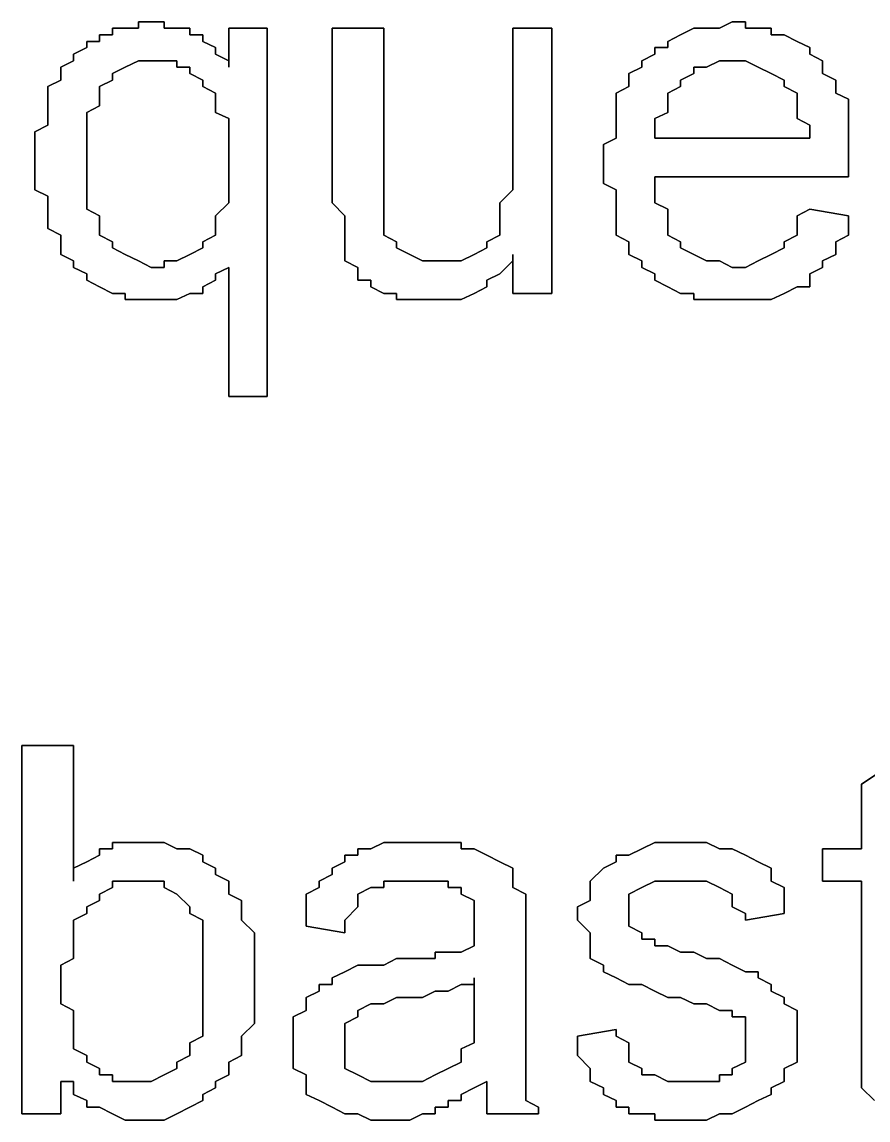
# Model space of a CAD drawing. Header units: metres. Extents: x 2.9 to 42.8, y 1.7 to 28.7.
# Drawn here: x 37.8989 to 38.13, y 18.3339 to 18.6337 of the extents above; entities that cross this region are included whole.
import ezdxf

# ---------------------------------------------------------------- set-up
doc = ezdxf.new("R2010")
doc.units = ezdxf.units.M
doc.layers.add('GRIS', color=8, linetype='Continuous')

msp = doc.modelspace()

# ---------------------------------------------------------------- linework, layer by layer
at = {"layer": 'GRIS', "lineweight": -3}
for points in [[(37.9342, 18.6337), (37.9307, 18.6337), (37.9342, 18.6337)], [(37.9307, 18.6337), (37.9307, 18.632), (37.9307, 18.6337)], [(37.9377, 18.6337), (37.9342, 18.6337), (37.9377, 18.6337)], [(37.9377, 18.632), (37.9377, 18.6337), (37.9377, 18.632)], [(38.0929, 18.6337), (38.0894, 18.632), (38.0929, 18.6337)], [(38.0965, 18.6337), (38.0929, 18.6337), (38.0965, 18.6337)], [(38.0965, 18.632), (38.0965, 18.6337), (38.0965, 18.632)], [(37.9236, 18.6302), (37.9201, 18.6302), (37.9236, 18.6302)], [(37.9201, 18.6302), (37.9201, 18.6284), (37.9201, 18.6302)], [(37.9271, 18.632), (37.9236, 18.632), (37.9271, 18.632)], [(37.9236, 18.632), (37.9236, 18.6302), (37.9236, 18.632)], [(37.9307, 18.632), (37.9271, 18.632), (37.9307, 18.632)], [(37.9412, 18.632), (37.9377, 18.632), (37.9412, 18.632)], [(37.9448, 18.632), (37.9412, 18.632), (37.9448, 18.632)], [(37.9448, 18.6302), (37.9448, 18.632), (37.9448, 18.6302)], [(37.9483, 18.6302), (37.9448, 18.6302), (37.9483, 18.6302)], [(37.9483, 18.6284), (37.9483, 18.6302), (37.9483, 18.6284)], [(37.9659, 18.632), (37.9554, 18.632), (37.9659, 18.632)], [(37.9554, 18.632), (37.9554, 18.6214), (37.9554, 18.632)], [(37.9659, 18.5314), (37.9659, 18.632), (37.9659, 18.5314)], [(37.9977, 18.632), (37.9836, 18.632), (37.9977, 18.632)], [(37.9836, 18.632), (37.9836, 18.5861), (37.9836, 18.632)], [(37.9977, 18.5914), (37.9977, 18.632), (37.9977, 18.5914)], [(38.0436, 18.632), (38.033, 18.632), (38.0436, 18.632)], [(38.033, 18.632), (38.033, 18.5932), (38.033, 18.632)], [(38.0436, 18.5596), (38.0436, 18.632), (38.0436, 18.5596)], [(38.0788, 18.6302), (38.0753, 18.6284), (38.0788, 18.6302)], [(38.0824, 18.632), (38.0788, 18.6302), (38.0824, 18.632)], [(38.0859, 18.632), (38.0824, 18.632), (38.0859, 18.632)], [(38.0894, 18.632), (38.0859, 18.632), (38.0894, 18.632)], [(38.1, 18.632), (38.0965, 18.632), (38.1, 18.632)], [(38.1035, 18.632), (38.1, 18.632), (38.1035, 18.632)], [(38.1035, 18.6302), (38.1035, 18.632), (38.1035, 18.6302)], [(38.1071, 18.6302), (38.1035, 18.6302), (38.1071, 18.6302)], [(38.1106, 18.6284), (38.1071, 18.6302), (38.1106, 18.6284)], [(37.9166, 18.6267), (37.913, 18.6249), (37.9166, 18.6267)], [(37.9201, 18.6284), (37.9166, 18.6284), (37.9201, 18.6284)], [(37.9166, 18.6284), (37.9166, 18.6267), (37.9166, 18.6284)], [(37.9518, 18.6267), (37.9483, 18.6284), (37.9518, 18.6267)], [(37.9518, 18.6249), (37.9518, 18.6267), (37.9518, 18.6249)], [(38.0753, 18.6267), (38.0718, 18.6267), (38.0753, 18.6267)], [(38.0718, 18.6267), (38.0718, 18.6249), (38.0718, 18.6267)], [(38.0753, 18.6284), (38.0753, 18.6267), (38.0753, 18.6284)], [(38.1141, 18.6267), (38.1106, 18.6284), (38.1141, 18.6267)], [(38.1141, 18.6249), (38.1141, 18.6267), (38.1141, 18.6249)], [(37.913, 18.6249), (37.913, 18.6231), (37.913, 18.6249)], [(37.9554, 18.6231), (37.9518, 18.6249), (37.9554, 18.6231)], [(38.0718, 18.6249), (38.0682, 18.6231), (38.0718, 18.6249)], [(38.1176, 18.6231), (38.1141, 18.6249), (38.1176, 18.6231)], [(37.913, 18.6231), (37.9095, 18.6214), (37.913, 18.6231)], [(37.9095, 18.6214), (37.9095, 18.6196), (37.9095, 18.6214)], [(37.9236, 18.6196), (37.9271, 18.6214), (37.9236, 18.6196)], [(37.9271, 18.6214), (37.9307, 18.6231), (37.9271, 18.6214)], [(37.9307, 18.6231), (37.9342, 18.6231), (37.9307, 18.6231)], [(37.9342, 18.6231), (37.9377, 18.6231), (37.9342, 18.6231)], [(37.9377, 18.6231), (37.9412, 18.6231), (37.9377, 18.6231)], [(37.9412, 18.6231), (37.9412, 18.6214), (37.9412, 18.6231)], [(37.9412, 18.6214), (37.9448, 18.6214), (37.9412, 18.6214)], [(37.9448, 18.6214), (37.9448, 18.6196), (37.9448, 18.6214)], [(37.9554, 18.6214), (37.9554, 18.6231), (37.9554, 18.6214)], [(38.0682, 18.6214), (38.0647, 18.6196), (38.0682, 18.6214)], [(38.0682, 18.6231), (38.0682, 18.6214), (38.0682, 18.6231)], [(38.0824, 18.6196), (38.0824, 18.6214), (38.0824, 18.6196)], [(38.0824, 18.6214), (38.0859, 18.6214), (38.0824, 18.6214)], [(38.0859, 18.6214), (38.0894, 18.6231), (38.0859, 18.6214)], [(38.0894, 18.6231), (38.0929, 18.6231), (38.0894, 18.6231)], [(38.0929, 18.6231), (38.0965, 18.6231), (38.0929, 18.6231)], [(38.0965, 18.6231), (38.1, 18.6214), (38.0965, 18.6231)], [(38.1, 18.6214), (38.1035, 18.6196), (38.1, 18.6214)], [(38.1176, 18.6214), (38.1176, 18.6231), (38.1176, 18.6214)], [(38.1176, 18.6196), (38.1176, 18.6214), (38.1176, 18.6196)], [(37.9095, 18.6178), (37.906, 18.6161), (37.9095, 18.6178)], [(37.9095, 18.6196), (37.9095, 18.6178), (37.9095, 18.6196)], [(37.9201, 18.6161), (37.9236, 18.6178), (37.9201, 18.6161)], [(37.9236, 18.6178), (37.9236, 18.6196), (37.9236, 18.6178)], [(37.9448, 18.6196), (37.9483, 18.6178), (37.9448, 18.6196)], [(37.9483, 18.6178), (37.9483, 18.6161), (37.9483, 18.6178)], [(38.0647, 18.6196), (38.0647, 18.6178), (38.0647, 18.6196)], [(38.0647, 18.6178), (38.0647, 18.6161), (38.0647, 18.6178)], [(38.0788, 18.6178), (38.0824, 18.6196), (38.0788, 18.6178)], [(38.0788, 18.6161), (38.0788, 18.6178), (38.0788, 18.6161)], [(38.1035, 18.6196), (38.1071, 18.6178), (38.1035, 18.6196)], [(38.1071, 18.6178), (38.1071, 18.6161), (38.1071, 18.6178)], [(38.1212, 18.6178), (38.1176, 18.6196), (38.1212, 18.6178)], [(38.1212, 18.6161), (38.1212, 18.6178), (38.1212, 18.6161)], [(37.906, 18.6161), (37.906, 18.6143), (37.906, 18.6161)], [(37.9201, 18.6143), (37.9201, 18.6161), (37.9201, 18.6143)], [(37.9483, 18.6161), (37.9518, 18.6143), (37.9483, 18.6161)], [(38.0647, 18.6161), (38.0612, 18.6143), (38.0647, 18.6161)], [(38.0753, 18.6143), (38.0788, 18.6161), (38.0753, 18.6143)], [(38.1071, 18.6161), (38.1106, 18.6143), (38.1071, 18.6161)], [(38.1212, 18.6143), (38.1212, 18.6161), (38.1212, 18.6143)], [(37.906, 18.6143), (37.906, 18.6126), (37.906, 18.6143)], [(37.906, 18.6126), (37.906, 18.6108), (37.906, 18.6126)], [(37.9201, 18.6126), (37.9201, 18.6143), (37.9201, 18.6126)], [(37.9201, 18.6108), (37.9201, 18.6126), (37.9201, 18.6108)], [(37.9518, 18.6143), (37.9518, 18.6126), (37.9518, 18.6143)], [(37.9518, 18.6126), (37.9518, 18.6108), (37.9518, 18.6126)], [(38.0612, 18.6143), (38.0612, 18.6126), (38.0612, 18.6143)], [(38.0612, 18.6126), (38.0612, 18.609), (38.0612, 18.6126)], [(38.0753, 18.6126), (38.0753, 18.6143), (38.0753, 18.6126)], [(38.0753, 18.609), (38.0753, 18.6126), (38.0753, 18.609)], [(38.1106, 18.6143), (38.1106, 18.6126), (38.1106, 18.6143)], [(38.1106, 18.6126), (38.1106, 18.6108), (38.1106, 18.6126)], [(38.1247, 18.6126), (38.1212, 18.6143), (38.1247, 18.6126)], [(38.1247, 18.609), (38.1247, 18.6126), (38.1247, 18.609)], [(37.906, 18.6108), (37.906, 18.6073), (37.906, 18.6108)], [(37.9166, 18.609), (37.9201, 18.6108), (37.9166, 18.609)], [(37.9166, 18.6073), (37.9166, 18.609), (37.9166, 18.6073)], [(37.9518, 18.6108), (37.9518, 18.609), (37.9518, 18.6108)], [(37.9518, 18.609), (37.9554, 18.6073), (37.9518, 18.609)], [(38.0612, 18.609), (38.0612, 18.6073), (38.0612, 18.609)], [(38.0718, 18.6073), (38.0753, 18.609), (38.0718, 18.6073)], [(38.1106, 18.6108), (38.1106, 18.6073), (38.1106, 18.6108)], [(38.1247, 18.6073), (38.1247, 18.609), (38.1247, 18.6073)], [(37.906, 18.6073), (37.906, 18.6055), (37.906, 18.6073)], [(37.9166, 18.6055), (37.9166, 18.6073), (37.9166, 18.6055)], [(37.9554, 18.6073), (37.9554, 18.6055), (37.9554, 18.6073)], [(38.0612, 18.6073), (38.0612, 18.6055), (38.0612, 18.6073)], [(38.0718, 18.6055), (38.0718, 18.6073), (38.0718, 18.6055)], [(38.1106, 18.6073), (38.1141, 18.6055), (38.1106, 18.6073)], [(38.1247, 18.6055), (38.1247, 18.6073), (38.1247, 18.6055)], [(37.906, 18.6055), (37.9024, 18.6037), (37.906, 18.6055)], [(37.9024, 18.6037), (37.9024, 18.6002), (37.9024, 18.6037)], [(37.9166, 18.602), (37.9166, 18.6055), (37.9166, 18.602)], [(37.9554, 18.6055), (37.9554, 18.602), (37.9554, 18.6055)], [(38.0612, 18.6055), (38.0612, 18.602), (38.0612, 18.6055)], [(38.0718, 18.602), (38.0718, 18.6055), (38.0718, 18.602)], [(38.1141, 18.6055), (38.1141, 18.602), (38.1141, 18.6055)], [(38.1247, 18.602), (38.1247, 18.6055), (38.1247, 18.602)], [(37.9024, 18.6002), (37.9024, 18.5984), (37.9024, 18.6002)], [(37.9166, 18.6002), (37.9166, 18.602), (37.9166, 18.6002)], [(37.9166, 18.5967), (37.9166, 18.6002), (37.9166, 18.5967)], [(37.9554, 18.602), (37.9554, 18.6002), (37.9554, 18.602)], [(37.9554, 18.6002), (37.9554, 18.5967), (37.9554, 18.6002)], [(38.0612, 18.602), (38.0577, 18.6002), (38.0612, 18.602)], [(38.0577, 18.6002), (38.0577, 18.5967), (38.0577, 18.6002)], [(38.1141, 18.602), (38.0718, 18.602), (38.1141, 18.602)], [(38.1247, 18.6002), (38.1247, 18.602), (38.1247, 18.6002)], [(38.1247, 18.5967), (38.1247, 18.6002), (38.1247, 18.5967)], [(37.9024, 18.5984), (37.9024, 18.5967), (37.9024, 18.5984)], [(37.9024, 18.5967), (37.9024, 18.5932), (37.9024, 18.5967)], [(37.9166, 18.5949), (37.9166, 18.5967), (37.9166, 18.5949)], [(37.9554, 18.5967), (37.9554, 18.5949), (37.9554, 18.5967)], [(38.0577, 18.5967), (38.0577, 18.5949), (38.0577, 18.5967)], [(38.1247, 18.5949), (38.1247, 18.5967), (38.1247, 18.5949)], [(37.9166, 18.5932), (37.9166, 18.5949), (37.9166, 18.5932)], [(37.9554, 18.5949), (37.9554, 18.5914), (37.9554, 18.5949)], [(38.0577, 18.5949), (38.0577, 18.5932), (38.0577, 18.5949)], [(38.1247, 18.5932), (38.1247, 18.5949), (38.1247, 18.5932)], [(37.9024, 18.5932), (37.9024, 18.5914), (37.9024, 18.5932)], [(37.9024, 18.5914), (37.9024, 18.5879), (37.9024, 18.5914)], [(37.9166, 18.5896), (37.9166, 18.5932), (37.9166, 18.5896)], [(37.9554, 18.5914), (37.9554, 18.5879), (37.9554, 18.5914)], [(37.9977, 18.5879), (37.9977, 18.5914), (37.9977, 18.5879)], [(38.033, 18.5932), (38.033, 18.5896), (38.033, 18.5932)], [(38.0577, 18.5932), (38.0577, 18.5896), (38.0577, 18.5932)], [(38.0718, 18.5896), (38.0718, 18.5914), (38.0718, 18.5896)], [(38.0718, 18.5914), (38.1247, 18.5914), (38.0718, 18.5914)], [(38.1247, 18.5914), (38.1247, 18.5932), (38.1247, 18.5914)], [(37.9024, 18.5879), (37.906, 18.5861), (37.9024, 18.5879)], [(37.9166, 18.5879), (37.9166, 18.5896), (37.9166, 18.5879)], [(37.9166, 18.5843), (37.9166, 18.5879), (37.9166, 18.5843)], [(37.9554, 18.5879), (37.9554, 18.5861), (37.9554, 18.5879)], [(37.9977, 18.5843), (37.9977, 18.5879), (37.9977, 18.5843)], [(38.033, 18.5879), (38.0294, 18.5843), (38.033, 18.5879)], [(38.033, 18.5896), (38.033, 18.5879), (38.033, 18.5896)], [(38.0577, 18.5896), (38.0612, 18.5879), (38.0577, 18.5896)], [(38.0612, 18.5879), (38.0612, 18.5861), (38.0612, 18.5879)], [(38.0718, 18.5861), (38.0718, 18.5896), (38.0718, 18.5861)], [(37.906, 18.5861), (37.906, 18.5826), (37.906, 18.5861)], [(37.9554, 18.5861), (37.9554, 18.5843), (37.9554, 18.5861)], [(37.9836, 18.5861), (37.9836, 18.5843), (37.9836, 18.5861)], [(38.0612, 18.5861), (38.0612, 18.5826), (38.0612, 18.5861)], [(38.0718, 18.5843), (38.0718, 18.5861), (38.0718, 18.5843)], [(37.906, 18.5826), (37.906, 18.5808), (37.906, 18.5826)], [(37.9166, 18.5826), (37.9166, 18.5843), (37.9166, 18.5826)], [(37.9201, 18.5808), (37.9166, 18.5826), (37.9201, 18.5808)], [(37.9554, 18.5843), (37.9518, 18.5808), (37.9554, 18.5843)], [(37.9836, 18.5843), (37.9871, 18.5808), (37.9836, 18.5843)], [(37.9977, 18.5826), (37.9977, 18.5843), (37.9977, 18.5826)], [(37.9977, 18.5808), (37.9977, 18.5826), (37.9977, 18.5808)], [(38.0294, 18.5843), (38.0294, 18.5826), (38.0294, 18.5843)], [(38.0294, 18.5826), (38.0294, 18.5808), (38.0294, 18.5826)], [(38.0612, 18.5826), (38.0612, 18.5808), (38.0612, 18.5826)], [(38.0753, 18.5826), (38.0718, 18.5843), (38.0753, 18.5826)], [(38.0753, 18.579), (38.0753, 18.5826), (38.0753, 18.579)], [(38.1141, 18.5826), (38.1106, 18.5808), (38.1141, 18.5826)], [(38.1247, 18.5808), (38.1141, 18.5826), (38.1247, 18.5808)], [(37.906, 18.5808), (37.906, 18.579), (37.906, 18.5808)], [(37.906, 18.579), (37.906, 18.5773), (37.906, 18.579)], [(37.9201, 18.579), (37.9201, 18.5808), (37.9201, 18.579)], [(37.9201, 18.5773), (37.9201, 18.579), (37.9201, 18.5773)], [(37.9518, 18.5808), (37.9518, 18.579), (37.9518, 18.5808)], [(37.9518, 18.579), (37.9518, 18.5773), (37.9518, 18.579)], [(37.9871, 18.5808), (37.9871, 18.579), (37.9871, 18.5808)], [(37.9871, 18.579), (37.9871, 18.5773), (37.9871, 18.579)], [(37.9977, 18.579), (37.9977, 18.5808), (37.9977, 18.579)], [(37.9977, 18.5755), (37.9977, 18.579), (37.9977, 18.5755)], [(38.0294, 18.5808), (38.0294, 18.579), (38.0294, 18.5808)], [(38.0294, 18.579), (38.0294, 18.5773), (38.0294, 18.579)], [(38.0612, 18.5808), (38.0612, 18.579), (38.0612, 18.5808)], [(38.0612, 18.579), (38.0612, 18.5755), (38.0612, 18.579)], [(38.0753, 18.5773), (38.0753, 18.579), (38.0753, 18.5773)], [(38.1106, 18.5808), (38.1106, 18.5773), (38.1106, 18.5808)], [(38.1247, 18.579), (38.1247, 18.5808), (38.1247, 18.579)], [(38.1247, 18.5755), (38.1247, 18.579), (38.1247, 18.5755)], [(37.906, 18.5773), (37.9095, 18.5755), (37.906, 18.5773)], [(37.9201, 18.5755), (37.9201, 18.5773), (37.9201, 18.5755)], [(37.9518, 18.5773), (37.9518, 18.5755), (37.9518, 18.5773)], [(37.9871, 18.5773), (37.9871, 18.5755), (37.9871, 18.5773)], [(38.0294, 18.5773), (38.0294, 18.5755), (38.0294, 18.5773)], [(38.0753, 18.5755), (38.0753, 18.5773), (38.0753, 18.5755)], [(38.1106, 18.5773), (38.1106, 18.5755), (38.1106, 18.5773)], [(37.9095, 18.5755), (37.9095, 18.5737), (37.9095, 18.5755)], [(37.9095, 18.5737), (37.9095, 18.5702), (37.9095, 18.5737)], [(37.9236, 18.5737), (37.9201, 18.5755), (37.9236, 18.5737)], [(37.9236, 18.572), (37.9236, 18.5737), (37.9236, 18.572)], [(37.9518, 18.5755), (37.9483, 18.5737), (37.9518, 18.5755)], [(37.9483, 18.5737), (37.9483, 18.572), (37.9483, 18.5737)], [(37.9871, 18.5755), (37.9871, 18.572), (37.9871, 18.5755)], [(38.0012, 18.5737), (37.9977, 18.5755), (38.0012, 18.5737)], [(38.0012, 18.572), (38.0012, 18.5737), (38.0012, 18.572)], [(38.0294, 18.5755), (38.0259, 18.5737), (38.0294, 18.5755)], [(38.0259, 18.5737), (38.0259, 18.572), (38.0259, 18.5737)], [(38.0612, 18.5755), (38.0647, 18.5737), (38.0612, 18.5755)], [(38.0647, 18.5737), (38.0647, 18.572), (38.0647, 18.5737)], [(38.0788, 18.5737), (38.0753, 18.5755), (38.0788, 18.5737)], [(38.0788, 18.572), (38.0788, 18.5737), (38.0788, 18.572)], [(38.1106, 18.5755), (38.1071, 18.5737), (38.1106, 18.5755)], [(38.1071, 18.5737), (38.1071, 18.572), (38.1071, 18.5737)], [(38.1212, 18.5737), (38.1247, 18.5755), (38.1212, 18.5737)], [(38.1212, 18.572), (38.1212, 18.5737), (38.1212, 18.572)], [(37.9095, 18.5702), (37.913, 18.5685), (37.9095, 18.5702)], [(37.9271, 18.5702), (37.9236, 18.572), (37.9271, 18.5702)], [(37.9307, 18.5685), (37.9271, 18.5702), (37.9307, 18.5685)], [(37.9448, 18.5702), (37.9412, 18.5685), (37.9448, 18.5702)], [(37.9483, 18.572), (37.9448, 18.5702), (37.9483, 18.572)], [(37.9871, 18.572), (37.9871, 18.5702), (37.9871, 18.572)], [(37.9871, 18.5702), (37.9871, 18.5685), (37.9871, 18.5702)], [(38.0048, 18.5702), (38.0012, 18.572), (38.0048, 18.5702)], [(38.0083, 18.5685), (38.0048, 18.5702), (38.0083, 18.5685)], [(38.0224, 18.5702), (38.0189, 18.5685), (38.0224, 18.5702)], [(38.0259, 18.572), (38.0224, 18.5702), (38.0259, 18.572)], [(38.033, 18.5685), (38.033, 18.5702), (38.033, 18.5685)], [(38.033, 18.5702), (38.033, 18.5596), (38.033, 18.5702)], [(38.0647, 18.572), (38.0647, 18.5702), (38.0647, 18.572)], [(38.0647, 18.5702), (38.0682, 18.5685), (38.0647, 18.5702)], [(38.0824, 18.5702), (38.0788, 18.572), (38.0824, 18.5702)], [(38.0859, 18.5685), (38.0824, 18.5702), (38.0859, 18.5685)], [(38.1035, 18.5702), (38.1, 18.5685), (38.1035, 18.5702)], [(38.1071, 18.572), (38.1035, 18.5702), (38.1071, 18.572)], [(38.1176, 18.5685), (38.1212, 18.5702), (38.1176, 18.5685)], [(38.1212, 18.5702), (38.1212, 18.572), (38.1212, 18.5702)], [(37.913, 18.5685), (37.913, 18.5667), (37.913, 18.5685)], [(37.913, 18.5667), (37.9166, 18.5649), (37.913, 18.5667)], [(37.9342, 18.5667), (37.9307, 18.5685), (37.9342, 18.5667)], [(37.9377, 18.5667), (37.9342, 18.5667), (37.9377, 18.5667)], [(37.9412, 18.5685), (37.9377, 18.5685), (37.9412, 18.5685)], [(37.9377, 18.5685), (37.9377, 18.5667), (37.9377, 18.5685)], [(37.9518, 18.5649), (37.9554, 18.5667), (37.9518, 18.5649)], [(37.9554, 18.5667), (37.9554, 18.5314), (37.9554, 18.5667)], [(37.9871, 18.5685), (37.9906, 18.5667), (37.9871, 18.5685)], [(37.9906, 18.5667), (37.9906, 18.5649), (37.9906, 18.5667)], [(38.0118, 18.5685), (38.0083, 18.5685), (38.0118, 18.5685)], [(38.0153, 18.5685), (38.0118, 18.5685), (38.0153, 18.5685)], [(38.0189, 18.5685), (38.0153, 18.5685), (38.0189, 18.5685)], [(38.0294, 18.5649), (38.033, 18.5685), (38.0294, 18.5649)], [(38.0682, 18.5685), (38.0682, 18.5667), (38.0682, 18.5685)], [(38.0682, 18.5667), (38.0718, 18.5649), (38.0682, 18.5667)], [(38.0894, 18.5685), (38.0859, 18.5685), (38.0894, 18.5685)], [(38.0929, 18.5667), (38.0894, 18.5685), (38.0929, 18.5667)], [(38.0965, 18.5667), (38.0929, 18.5667), (38.0965, 18.5667)], [(38.1, 18.5685), (38.0965, 18.5667), (38.1, 18.5685)], [(38.1141, 18.5649), (38.1176, 18.5667), (38.1141, 18.5649)], [(38.1176, 18.5667), (38.1176, 18.5685), (38.1176, 18.5667)], [(37.9166, 18.5649), (37.9166, 18.5632), (37.9166, 18.5649)], [(37.9518, 18.5632), (37.9518, 18.5649), (37.9518, 18.5632)], [(37.9906, 18.5649), (37.9906, 18.5632), (37.9906, 18.5649)], [(38.0259, 18.5632), (38.0294, 18.5649), (38.0259, 18.5632)], [(38.0718, 18.5649), (38.0718, 18.5632), (38.0718, 18.5649)], [(38.1141, 18.5632), (38.1141, 18.5649), (38.1141, 18.5632)], [(37.9166, 18.5632), (37.9201, 18.5614), (37.9166, 18.5632)], [(37.9201, 18.5614), (37.9236, 18.5596), (37.9201, 18.5614)], [(37.9483, 18.5614), (37.9518, 18.5632), (37.9483, 18.5614)], [(37.9483, 18.5596), (37.9483, 18.5614), (37.9483, 18.5596)], [(37.9906, 18.5632), (37.9942, 18.5632), (37.9906, 18.5632)], [(37.9942, 18.5632), (37.9942, 18.5614), (37.9942, 18.5632)], [(37.9942, 18.5614), (37.9977, 18.5596), (37.9942, 18.5614)], [(38.0224, 18.5596), (38.0259, 18.5614), (38.0224, 18.5596)], [(38.0259, 18.5614), (38.0259, 18.5632), (38.0259, 18.5614)], [(38.0718, 18.5632), (38.0753, 18.5614), (38.0718, 18.5632)], [(38.0753, 18.5614), (38.0788, 18.5596), (38.0753, 18.5614)], [(38.1071, 18.5596), (38.1106, 18.5614), (38.1071, 18.5596)], [(38.1106, 18.5614), (38.1141, 18.5614), (38.1106, 18.5614)], [(38.1141, 18.5614), (38.1141, 18.5632), (38.1141, 18.5614)], [(37.9236, 18.5596), (37.9271, 18.5596), (37.9236, 18.5596)], [(37.9271, 18.5596), (37.9271, 18.5579), (37.9271, 18.5596)], [(37.9271, 18.5579), (37.9307, 18.5579), (37.9271, 18.5579)], [(37.9307, 18.5579), (37.9342, 18.5579), (37.9307, 18.5579)], [(37.9342, 18.5579), (37.9377, 18.5579), (37.9342, 18.5579)], [(37.9377, 18.5579), (37.9412, 18.5579), (37.9377, 18.5579)], [(37.9412, 18.5579), (37.9448, 18.5596), (37.9412, 18.5579)], [(37.9448, 18.5596), (37.9483, 18.5596), (37.9448, 18.5596)], [(37.9977, 18.5596), (38.0012, 18.5596), (37.9977, 18.5596)], [(38.0012, 18.5596), (38.0012, 18.5579), (38.0012, 18.5596)], [(38.0012, 18.5579), (38.0048, 18.5579), (38.0012, 18.5579)], [(38.0048, 18.5579), (38.0083, 18.5579), (38.0048, 18.5579)], [(38.0083, 18.5579), (38.0118, 18.5579), (38.0083, 18.5579)], [(38.0118, 18.5579), (38.0153, 18.5579), (38.0118, 18.5579)], [(38.0153, 18.5579), (38.0189, 18.5579), (38.0153, 18.5579)], [(38.0189, 18.5579), (38.0224, 18.5596), (38.0189, 18.5579)], [(38.033, 18.5596), (38.0436, 18.5596), (38.033, 18.5596)], [(38.0788, 18.5596), (38.0824, 18.5596), (38.0788, 18.5596)], [(38.0824, 18.5596), (38.0824, 18.5579), (38.0824, 18.5596)], [(38.0824, 18.5579), (38.0859, 18.5579), (38.0824, 18.5579)], [(38.0859, 18.5579), (38.0894, 18.5579), (38.0859, 18.5579)], [(38.0894, 18.5579), (38.0929, 18.5579), (38.0894, 18.5579)], [(38.0929, 18.5579), (38.0965, 18.5579), (38.0929, 18.5579)], [(38.0965, 18.5579), (38.1, 18.5579), (38.0965, 18.5579)], [(38.1, 18.5579), (38.1035, 18.5579), (38.1, 18.5579)], [(38.1035, 18.5579), (38.1071, 18.5596), (38.1035, 18.5579)], [(37.9554, 18.5314), (37.9659, 18.5314), (37.9554, 18.5314)], [(37.913, 18.4362), (37.8989, 18.4362), (37.913, 18.4362)], [(37.8989, 18.4362), (37.8989, 18.3356), (37.8989, 18.4362)], [(37.913, 18.3991), (37.913, 18.4362), (37.913, 18.3991)], [(38.1388, 18.4326), (38.1282, 18.4256), (38.1388, 18.4326)], [(38.1282, 18.4256), (38.1282, 18.4079), (38.1282, 18.4256)], [(37.9236, 18.4079), (37.9201, 18.4079), (37.9236, 18.4079)], [(37.9201, 18.4079), (37.9201, 18.4062), (37.9201, 18.4079)], [(37.9271, 18.4097), (37.9236, 18.4097), (37.9271, 18.4097)], [(37.9236, 18.4097), (37.9236, 18.4079), (37.9236, 18.4097)], [(37.9307, 18.4097), (37.9271, 18.4097), (37.9307, 18.4097)], [(37.9342, 18.4097), (37.9307, 18.4097), (37.9342, 18.4097)], [(37.9377, 18.4097), (37.9342, 18.4097), (37.9377, 18.4097)], [(37.9412, 18.4079), (37.9377, 18.4097), (37.9412, 18.4079)], [(37.9448, 18.4079), (37.9412, 18.4079), (37.9448, 18.4079)], [(37.9483, 18.4062), (37.9448, 18.4079), (37.9483, 18.4062)], [(37.9942, 18.4079), (37.9906, 18.4079), (37.9942, 18.4079)], [(37.9906, 18.4079), (37.9906, 18.4062), (37.9906, 18.4079)], [(37.9977, 18.4097), (37.9942, 18.4079), (37.9977, 18.4097)], [(38.0012, 18.4097), (37.9977, 18.4097), (38.0012, 18.4097)], [(38.0048, 18.4097), (38.0012, 18.4097), (38.0048, 18.4097)], [(38.0083, 18.4097), (38.0048, 18.4097), (38.0083, 18.4097)], [(38.0118, 18.4097), (38.0083, 18.4097), (38.0118, 18.4097)], [(38.0153, 18.4097), (38.0118, 18.4097), (38.0153, 18.4097)], [(38.0189, 18.4097), (38.0153, 18.4097), (38.0189, 18.4097)], [(38.0189, 18.4079), (38.0189, 18.4097), (38.0189, 18.4079)], [(38.0224, 18.4079), (38.0189, 18.4079), (38.0224, 18.4079)], [(38.0259, 18.4062), (38.0224, 18.4079), (38.0259, 18.4062)], [(38.0682, 18.4079), (38.0647, 18.4062), (38.0682, 18.4079)], [(38.0718, 18.4097), (38.0682, 18.4079), (38.0718, 18.4097)], [(38.0753, 18.4097), (38.0718, 18.4097), (38.0753, 18.4097)], [(38.0788, 18.4097), (38.0753, 18.4097), (38.0788, 18.4097)], [(38.0824, 18.4097), (38.0788, 18.4097), (38.0824, 18.4097)], [(38.0859, 18.4097), (38.0824, 18.4097), (38.0859, 18.4097)], [(38.0894, 18.4079), (38.0859, 18.4097), (38.0894, 18.4079)], [(38.0929, 18.4079), (38.0894, 18.4079), (38.0929, 18.4079)], [(38.0965, 18.4062), (38.0929, 18.4079), (38.0965, 18.4062)], [(38.1282, 18.4079), (38.1176, 18.4079), (38.1282, 18.4079)], [(38.1176, 18.4079), (38.1176, 18.3991), (38.1176, 18.4079)], [(37.9201, 18.4062), (37.9166, 18.4044), (37.9201, 18.4062)], [(37.9483, 18.4044), (37.9483, 18.4062), (37.9483, 18.4044)], [(37.9906, 18.4062), (37.9871, 18.4062), (37.9906, 18.4062)], [(37.9871, 18.4062), (37.9871, 18.4044), (37.9871, 18.4062)], [(38.0294, 18.4044), (38.0259, 18.4062), (38.0294, 18.4044)], [(38.0647, 18.4062), (38.0612, 18.4062), (38.0647, 18.4062)], [(38.0612, 18.4062), (38.0612, 18.4044), (38.0612, 18.4062)], [(38.1, 18.4044), (38.0965, 18.4062), (38.1, 18.4044)], [(37.9166, 18.4044), (37.913, 18.4027), (37.9166, 18.4044)], [(37.913, 18.4027), (37.913, 18.3991), (37.913, 18.4027)], [(37.9518, 18.4027), (37.9483, 18.4044), (37.9518, 18.4027)], [(37.9518, 18.4009), (37.9518, 18.4027), (37.9518, 18.4009)], [(37.9871, 18.4044), (37.9836, 18.4027), (37.9871, 18.4044)], [(37.9836, 18.4027), (37.9836, 18.4009), (37.9836, 18.4027)], [(38.033, 18.4027), (38.0294, 18.4044), (38.033, 18.4027)], [(38.033, 18.4009), (38.033, 18.4027), (38.033, 18.4009)], [(38.0577, 18.4027), (38.0541, 18.3991), (38.0577, 18.4027)], [(38.0612, 18.4044), (38.0577, 18.4027), (38.0612, 18.4044)], [(38.1035, 18.4027), (38.1, 18.4044), (38.1035, 18.4027)], [(38.1035, 18.4009), (38.1035, 18.4027), (38.1035, 18.4009)], [(37.9236, 18.3974), (37.9236, 18.3991), (37.9236, 18.3974)], [(37.9236, 18.3991), (37.9271, 18.3991), (37.9236, 18.3991)], [(37.9271, 18.3991), (37.9307, 18.3991), (37.9271, 18.3991)], [(37.9307, 18.3991), (37.9342, 18.3991), (37.9307, 18.3991)], [(37.9342, 18.3991), (37.9377, 18.3991), (37.9342, 18.3991)], [(37.9377, 18.3991), (37.9377, 18.3974), (37.9377, 18.3991)], [(37.9554, 18.3991), (37.9518, 18.4009), (37.9554, 18.3991)], [(37.9554, 18.3974), (37.9554, 18.3991), (37.9554, 18.3974)], [(37.9836, 18.4009), (37.9801, 18.3991), (37.9836, 18.4009)], [(37.9801, 18.3991), (37.9801, 18.3974), (37.9801, 18.3991)], [(37.9977, 18.3974), (37.9977, 18.3991), (37.9977, 18.3974)], [(37.9977, 18.3991), (38.0012, 18.3991), (37.9977, 18.3991)], [(38.0012, 18.3991), (38.0048, 18.3991), (38.0012, 18.3991)], [(38.0048, 18.3991), (38.0083, 18.3991), (38.0048, 18.3991)], [(38.0083, 18.3991), (38.0118, 18.3991), (38.0083, 18.3991)], [(38.0118, 18.3991), (38.0153, 18.3991), (38.0118, 18.3991)], [(38.0153, 18.3991), (38.0153, 18.3974), (38.0153, 18.3991)], [(38.033, 18.3974), (38.033, 18.4009), (38.033, 18.3974)], [(38.0541, 18.3991), (38.0541, 18.3974), (38.0541, 18.3991)], [(38.0682, 18.3974), (38.0718, 18.3991), (38.0682, 18.3974)], [(38.0718, 18.3991), (38.0753, 18.3991), (38.0718, 18.3991)], [(38.0753, 18.3991), (38.0788, 18.3991), (38.0753, 18.3991)], [(38.0788, 18.3991), (38.0824, 18.3991), (38.0788, 18.3991)], [(38.0824, 18.3991), (38.0859, 18.3991), (38.0824, 18.3991)], [(38.0859, 18.3991), (38.0894, 18.3974), (38.0859, 18.3991)], [(38.1035, 18.3991), (38.1035, 18.4009), (38.1035, 18.3991)], [(38.1071, 18.3974), (38.1035, 18.3991), (38.1071, 18.3974)], [(38.1176, 18.3991), (38.1282, 18.3991), (38.1176, 18.3991)], [(38.1282, 18.3991), (38.1282, 18.3568), (38.1282, 18.3991)], [(37.9201, 18.3956), (37.9236, 18.3974), (37.9201, 18.3956)], [(37.9377, 18.3974), (37.9412, 18.3956), (37.9377, 18.3974)], [(37.9554, 18.3956), (37.9554, 18.3974), (37.9554, 18.3956)], [(37.9801, 18.3974), (37.9765, 18.3956), (37.9801, 18.3974)], [(37.9906, 18.3956), (37.9942, 18.3974), (37.9906, 18.3956)], [(37.9942, 18.3974), (37.9977, 18.3974), (37.9942, 18.3974)], [(38.0153, 18.3974), (38.0189, 18.3974), (38.0153, 18.3974)], [(38.0189, 18.3974), (38.0189, 18.3956), (38.0189, 18.3974)], [(38.0365, 18.3956), (38.033, 18.3974), (38.0365, 18.3956)], [(38.0541, 18.3974), (38.0541, 18.3956), (38.0541, 18.3974)], [(38.0647, 18.3956), (38.0682, 18.3974), (38.0647, 18.3956)], [(38.0894, 18.3974), (38.0929, 18.3956), (38.0894, 18.3974)], [(38.1071, 18.3938), (38.1071, 18.3974), (38.1071, 18.3938)], [(37.9166, 18.3921), (37.9201, 18.3938), (37.9166, 18.3921)], [(37.9201, 18.3938), (37.9201, 18.3956), (37.9201, 18.3938)], [(37.9412, 18.3956), (37.9448, 18.3921), (37.9412, 18.3956)], [(37.9589, 18.3938), (37.9554, 18.3956), (37.9589, 18.3938)], [(37.9589, 18.3921), (37.9589, 18.3938), (37.9589, 18.3921)], [(37.9765, 18.3956), (37.9765, 18.3921), (37.9765, 18.3956)], [(37.9906, 18.3938), (37.9906, 18.3956), (37.9906, 18.3938)], [(37.9906, 18.3921), (37.9906, 18.3938), (37.9906, 18.3921)], [(38.0189, 18.3956), (38.0224, 18.3938), (38.0189, 18.3956)], [(38.0224, 18.3938), (38.0224, 18.3921), (38.0224, 18.3938)], [(38.0365, 18.3938), (38.0365, 18.3956), (38.0365, 18.3938)], [(38.0365, 18.3921), (38.0365, 18.3938), (38.0365, 18.3921)], [(38.0541, 18.3938), (38.0506, 18.3921), (38.0541, 18.3938)], [(38.0541, 18.3956), (38.0541, 18.3938), (38.0541, 18.3956)], [(38.0647, 18.3938), (38.0647, 18.3956), (38.0647, 18.3938)], [(38.0647, 18.3903), (38.0647, 18.3938), (38.0647, 18.3903)], [(38.0929, 18.3956), (38.0929, 18.3938), (38.0929, 18.3956)], [(38.0929, 18.3938), (38.0929, 18.3921), (38.0929, 18.3938)], [(38.1071, 18.3921), (38.1071, 18.3938), (38.1071, 18.3921)], [(37.913, 18.3885), (37.9166, 18.3903), (37.913, 18.3885)], [(37.9166, 18.3903), (37.9166, 18.3921), (37.9166, 18.3903)], [(37.9448, 18.3921), (37.9448, 18.3903), (37.9448, 18.3921)], [(37.9448, 18.3903), (37.9483, 18.3885), (37.9448, 18.3903)], [(37.9589, 18.3885), (37.9589, 18.3921), (37.9589, 18.3885)], [(37.9765, 18.3921), (37.9765, 18.3903), (37.9765, 18.3921)], [(37.9765, 18.3903), (37.9765, 18.3868), (37.9765, 18.3903)], [(37.9871, 18.3885), (37.9906, 18.3921), (37.9871, 18.3885)], [(38.0224, 18.3921), (38.0224, 18.3903), (38.0224, 18.3921)], [(38.0224, 18.3903), (38.0224, 18.3885), (38.0224, 18.3903)], [(38.0365, 18.3903), (38.0365, 18.3921), (38.0365, 18.3903)], [(38.0365, 18.3868), (38.0365, 18.3903), (38.0365, 18.3868)], [(38.0506, 18.3921), (38.0506, 18.3885), (38.0506, 18.3921)], [(38.0647, 18.3885), (38.0647, 18.3903), (38.0647, 18.3885)], [(38.0929, 18.3921), (38.0965, 18.3903), (38.0929, 18.3921)], [(38.0965, 18.3903), (38.0965, 18.3885), (38.0965, 18.3903)], [(38.0965, 18.3885), (38.1071, 18.3903), (38.0965, 18.3885)], [(38.1071, 18.3903), (38.1071, 18.3921), (38.1071, 18.3903)], [(37.913, 18.3868), (37.913, 18.3885), (37.913, 18.3868)], [(37.913, 18.385), (37.913, 18.3868), (37.913, 18.385)], [(37.9483, 18.3885), (37.9483, 18.3868), (37.9483, 18.3885)], [(37.9483, 18.3868), (37.9483, 18.385), (37.9483, 18.3868)], [(37.9624, 18.385), (37.9589, 18.3885), (37.9624, 18.385)], [(37.9765, 18.3868), (37.9871, 18.385), (37.9765, 18.3868)], [(37.9871, 18.3868), (37.9871, 18.3885), (37.9871, 18.3868)], [(37.9871, 18.385), (37.9871, 18.3868), (37.9871, 18.385)], [(38.0224, 18.3885), (38.0224, 18.385), (38.0224, 18.3885)], [(38.0365, 18.385), (38.0365, 18.3868), (38.0365, 18.385)], [(38.0506, 18.3885), (38.0541, 18.385), (38.0506, 18.3885)], [(38.0647, 18.3868), (38.0647, 18.3885), (38.0647, 18.3868)], [(38.0682, 18.385), (38.0647, 18.3868), (38.0682, 18.385)], [(37.913, 18.3833), (37.913, 18.385), (37.913, 18.3833)], [(37.9483, 18.385), (37.9483, 18.3833), (37.9483, 18.385)], [(37.9624, 18.3833), (37.9624, 18.385), (37.9624, 18.3833)], [(38.0224, 18.385), (38.0224, 18.3815), (38.0224, 18.385)], [(38.0365, 18.3833), (38.0365, 18.385), (38.0365, 18.3833)], [(38.0541, 18.385), (38.0541, 18.3833), (38.0541, 18.385)], [(38.0682, 18.3833), (38.0682, 18.385), (38.0682, 18.3833)], [(37.913, 18.3815), (37.913, 18.3833), (37.913, 18.3815)], [(37.913, 18.378), (37.913, 18.3815), (37.913, 18.378)], [(37.9483, 18.3833), (37.9483, 18.3797), (37.9483, 18.3833)], [(37.9624, 18.3815), (37.9624, 18.3833), (37.9624, 18.3815)], [(37.9624, 18.378), (37.9624, 18.3815), (37.9624, 18.378)], [(38.0224, 18.3815), (38.0189, 18.3797), (38.0224, 18.3815)], [(38.0365, 18.3656), (38.0365, 18.3833), (38.0365, 18.3656)], [(38.0541, 18.3833), (38.0541, 18.3815), (38.0541, 18.3833)], [(38.0541, 18.3815), (38.0541, 18.3797), (38.0541, 18.3815)], [(38.0718, 18.3833), (38.0682, 18.3833), (38.0718, 18.3833)], [(38.0718, 18.3815), (38.0718, 18.3833), (38.0718, 18.3815)], [(38.0753, 18.3815), (38.0718, 18.3815), (38.0753, 18.3815)], [(38.0788, 18.3797), (38.0753, 18.3815), (38.0788, 18.3797)], [(37.9095, 18.3762), (37.913, 18.378), (37.9095, 18.3762)], [(37.9483, 18.3797), (37.9483, 18.378), (37.9483, 18.3797)], [(37.9483, 18.378), (37.9483, 18.3744), (37.9483, 18.378)], [(37.9624, 18.3762), (37.9624, 18.378), (37.9624, 18.3762)], [(38.0012, 18.378), (37.9977, 18.3762), (38.0012, 18.378)], [(38.0048, 18.378), (38.0012, 18.378), (38.0048, 18.378)], [(38.0083, 18.378), (38.0048, 18.378), (38.0083, 18.378)], [(38.0118, 18.378), (38.0083, 18.378), (38.0118, 18.378)], [(38.0153, 18.3797), (38.0118, 18.3797), (38.0153, 18.3797)], [(38.0118, 18.3797), (38.0118, 18.378), (38.0118, 18.3797)], [(38.0189, 18.3797), (38.0153, 18.3797), (38.0189, 18.3797)], [(38.0541, 18.3797), (38.0541, 18.378), (38.0541, 18.3797)], [(38.0541, 18.378), (38.0577, 18.3762), (38.0541, 18.378)], [(38.0824, 18.3797), (38.0788, 18.3797), (38.0824, 18.3797)], [(38.0859, 18.378), (38.0824, 18.3797), (38.0859, 18.378)], [(38.0894, 18.378), (38.0859, 18.378), (38.0894, 18.378)], [(38.0929, 18.3762), (38.0894, 18.378), (38.0929, 18.3762)], [(37.9095, 18.3727), (37.9095, 18.3762), (37.9095, 18.3727)], [(37.9624, 18.3727), (37.9624, 18.3762), (37.9624, 18.3727)], [(37.9906, 18.3762), (37.9871, 18.3744), (37.9906, 18.3762)], [(37.9942, 18.3762), (37.9906, 18.3762), (37.9942, 18.3762)], [(37.9977, 18.3762), (37.9942, 18.3762), (37.9977, 18.3762)], [(38.0577, 18.3762), (38.0577, 18.3744), (38.0577, 18.3762)], [(38.0965, 18.3744), (38.0929, 18.3762), (38.0965, 18.3744)], [(37.9095, 18.3691), (37.9095, 18.3727), (37.9095, 18.3691)], [(37.9483, 18.3744), (37.9483, 18.3727), (37.9483, 18.3744)], [(37.9483, 18.3727), (37.9483, 18.3709), (37.9483, 18.3727)], [(37.9624, 18.3709), (37.9624, 18.3727), (37.9624, 18.3709)], [(37.9871, 18.3744), (37.9836, 18.3727), (37.9871, 18.3744)], [(37.9836, 18.3727), (37.9836, 18.3709), (37.9836, 18.3727)], [(38.0224, 18.3727), (38.0224, 18.3674), (38.0224, 18.3727)], [(38.0224, 18.3709), (38.0224, 18.3727), (38.0224, 18.3709)], [(38.0577, 18.3744), (38.0612, 18.3727), (38.0577, 18.3744)], [(38.0612, 18.3727), (38.0647, 18.3709), (38.0612, 18.3727)], [(38.1, 18.3744), (38.0965, 18.3744), (38.1, 18.3744)], [(38.1, 18.3727), (38.1, 18.3744), (38.1, 18.3727)], [(38.1035, 18.3709), (38.1, 18.3727), (38.1035, 18.3709)], [(37.9095, 18.3656), (37.9095, 18.3691), (37.9095, 18.3656)], [(37.9483, 18.3709), (37.9483, 18.3691), (37.9483, 18.3709)], [(37.9483, 18.3691), (37.9483, 18.3656), (37.9483, 18.3691)], [(37.9624, 18.3674), (37.9624, 18.3709), (37.9624, 18.3674)], [(37.9801, 18.3691), (37.9765, 18.3674), (37.9801, 18.3691)], [(37.9836, 18.3709), (37.9801, 18.3709), (37.9836, 18.3709)], [(37.9801, 18.3709), (37.9801, 18.3691), (37.9801, 18.3709)], [(38.0083, 18.3674), (38.0118, 18.3691), (38.0083, 18.3674)], [(38.0118, 18.3691), (38.0153, 18.3691), (38.0118, 18.3691)], [(38.0153, 18.3691), (38.0189, 18.3709), (38.0153, 18.3691)], [(38.0189, 18.3709), (38.0224, 18.3709), (38.0189, 18.3709)], [(38.0647, 18.3709), (38.0682, 18.3709), (38.0647, 18.3709)], [(38.0682, 18.3709), (38.0718, 18.3691), (38.0682, 18.3709)], [(38.0718, 18.3691), (38.0753, 18.3674), (38.0718, 18.3691)], [(38.1035, 18.3691), (38.1035, 18.3709), (38.1035, 18.3691)], [(38.1071, 18.3674), (38.1035, 18.3691), (38.1071, 18.3674)], [(37.9624, 18.3656), (37.9624, 18.3674), (37.9624, 18.3656)], [(37.9765, 18.3674), (37.9765, 18.3638), (37.9765, 18.3674)], [(37.9977, 18.3656), (38.0012, 18.3674), (37.9977, 18.3656)], [(38.0012, 18.3674), (38.0048, 18.3674), (38.0012, 18.3674)], [(38.0048, 18.3674), (38.0083, 18.3674), (38.0048, 18.3674)], [(38.0224, 18.3674), (38.0224, 18.3638), (38.0224, 18.3674)], [(38.0753, 18.3674), (38.0788, 18.3674), (38.0753, 18.3674)], [(38.0788, 18.3674), (38.0824, 18.3656), (38.0788, 18.3674)], [(38.1071, 18.3656), (38.1071, 18.3674), (38.1071, 18.3656)], [(37.913, 18.3638), (37.9095, 18.3656), (37.913, 18.3638)], [(37.913, 18.3621), (37.913, 18.3638), (37.913, 18.3621)], [(37.9483, 18.3656), (37.9483, 18.3638), (37.9483, 18.3656)], [(37.9483, 18.3638), (37.9483, 18.3603), (37.9483, 18.3638)], [(37.9624, 18.3621), (37.9624, 18.3656), (37.9624, 18.3621)], [(37.9765, 18.3638), (37.973, 18.3621), (37.9765, 18.3638)], [(37.9906, 18.3638), (37.9942, 18.3656), (37.9906, 18.3638)], [(37.9906, 18.3621), (37.9906, 18.3638), (37.9906, 18.3621)], [(37.9942, 18.3656), (37.9977, 18.3656), (37.9942, 18.3656)], [(38.0224, 18.3638), (38.0224, 18.3621), (38.0224, 18.3638)], [(38.0365, 18.3621), (38.0365, 18.3656), (38.0365, 18.3621)], [(38.0824, 18.3656), (38.0859, 18.3656), (38.0824, 18.3656)], [(38.0859, 18.3656), (38.0894, 18.3638), (38.0859, 18.3656)], [(38.0894, 18.3638), (38.0929, 18.3638), (38.0894, 18.3638)], [(38.0929, 18.3638), (38.0929, 18.3621), (38.0929, 18.3638)], [(38.1106, 18.3638), (38.1071, 18.3656), (38.1106, 18.3638)], [(38.1106, 18.3603), (38.1106, 18.3638), (38.1106, 18.3603)], [(37.913, 18.3586), (37.913, 18.3621), (37.913, 18.3586)], [(37.9483, 18.3603), (37.9483, 18.3586), (37.9483, 18.3603)], [(37.9589, 18.3568), (37.9624, 18.3603), (37.9589, 18.3568)], [(37.9624, 18.3603), (37.9624, 18.3621), (37.9624, 18.3603)], [(37.973, 18.3621), (37.973, 18.3603), (37.973, 18.3621)], [(37.973, 18.3603), (37.973, 18.3568), (37.973, 18.3603)], [(37.9871, 18.3603), (37.9906, 18.3621), (37.9871, 18.3603)], [(37.9871, 18.3586), (37.9871, 18.3603), (37.9871, 18.3586)], [(38.0224, 18.3621), (38.0224, 18.3586), (38.0224, 18.3621)], [(38.0365, 18.3586), (38.0365, 18.3621), (38.0365, 18.3586)], [(38.0929, 18.3621), (38.0965, 18.3621), (38.0929, 18.3621)], [(38.0965, 18.3621), (38.0965, 18.3603), (38.0965, 18.3621)], [(38.0965, 18.3603), (38.0965, 18.3586), (38.0965, 18.3603)], [(38.1106, 18.3586), (38.1106, 18.3603), (38.1106, 18.3586)], [(37.913, 18.3568), (37.913, 18.3586), (37.913, 18.3568)], [(37.913, 18.355), (37.913, 18.3568), (37.913, 18.355)], [(37.9483, 18.3568), (37.9448, 18.355), (37.9483, 18.3568)], [(37.9483, 18.3586), (37.9483, 18.3568), (37.9483, 18.3586)], [(37.9589, 18.355), (37.9589, 18.3568), (37.9589, 18.355)], [(37.973, 18.3568), (37.973, 18.355), (37.973, 18.3568)], [(37.9871, 18.3568), (37.9871, 18.3586), (37.9871, 18.3568)], [(37.9871, 18.355), (37.9871, 18.3568), (37.9871, 18.355)], [(38.0224, 18.3586), (38.0224, 18.3568), (38.0224, 18.3586)], [(38.0224, 18.3568), (38.0224, 18.355), (38.0224, 18.3568)], [(38.0365, 18.3568), (38.0365, 18.3586), (38.0365, 18.3568)], [(38.0365, 18.3533), (38.0365, 18.3568), (38.0365, 18.3533)], [(38.0612, 18.3586), (38.0506, 18.3568), (38.0612, 18.3586)], [(38.0506, 18.3568), (38.0506, 18.355), (38.0506, 18.3568)], [(38.0612, 18.3568), (38.0612, 18.3586), (38.0612, 18.3568)], [(38.0647, 18.355), (38.0612, 18.3568), (38.0647, 18.355)], [(38.0965, 18.3586), (38.0965, 18.355), (38.0965, 18.3586)], [(38.1106, 18.3568), (38.1106, 18.3586), (38.1106, 18.3568)], [(38.1106, 18.355), (38.1106, 18.3568), (38.1106, 18.355)], [(38.1282, 18.3568), (38.1282, 18.3533), (38.1282, 18.3568)], [(37.913, 18.3533), (37.913, 18.355), (37.913, 18.3533)], [(37.9448, 18.355), (37.9448, 18.3533), (37.9448, 18.355)], [(37.9589, 18.3533), (37.9589, 18.355), (37.9589, 18.3533)], [(37.973, 18.355), (37.973, 18.3515), (37.973, 18.355)], [(37.9871, 18.3533), (37.9871, 18.355), (37.9871, 18.3533)], [(38.0224, 18.355), (38.0189, 18.3533), (38.0224, 18.355)], [(38.0506, 18.355), (38.0506, 18.3533), (38.0506, 18.355)], [(38.0647, 18.3515), (38.0647, 18.355), (38.0647, 18.3515)], [(38.0965, 18.355), (38.0965, 18.3533), (38.0965, 18.355)], [(38.1106, 18.3515), (38.1106, 18.355), (38.1106, 18.3515)], [(37.9166, 18.3515), (37.913, 18.3533), (37.9166, 18.3515)], [(37.9166, 18.3497), (37.9166, 18.3515), (37.9166, 18.3497)], [(37.9448, 18.3515), (37.9412, 18.3497), (37.9448, 18.3515)], [(37.9448, 18.3533), (37.9448, 18.3515), (37.9448, 18.3533)], [(37.9554, 18.3497), (37.9589, 18.3515), (37.9554, 18.3497)], [(37.9589, 18.3515), (37.9589, 18.3533), (37.9589, 18.3515)], [(37.973, 18.3515), (37.973, 18.3497), (37.973, 18.3515)], [(37.9871, 18.3497), (37.9871, 18.3533), (37.9871, 18.3497)], [(38.0189, 18.3533), (38.0189, 18.3515), (38.0189, 18.3533)], [(38.0189, 18.3515), (38.0189, 18.3497), (38.0189, 18.3515)], [(38.0365, 18.3515), (38.0365, 18.3533), (38.0365, 18.3515)], [(38.0365, 18.348), (38.0365, 18.3515), (38.0365, 18.348)], [(38.0506, 18.3533), (38.0506, 18.3515), (38.0506, 18.3533)], [(38.0506, 18.3515), (38.0541, 18.348), (38.0506, 18.3515)], [(38.0647, 18.3497), (38.0647, 18.3515), (38.0647, 18.3497)], [(38.0965, 18.3533), (38.0965, 18.3515), (38.0965, 18.3533)], [(38.0965, 18.3515), (38.0965, 18.3497), (38.0965, 18.3515)], [(38.1106, 18.3497), (38.1106, 18.3515), (38.1106, 18.3497)], [(38.1282, 18.3533), (38.1282, 18.3497), (38.1282, 18.3533)], [(37.9201, 18.348), (37.9166, 18.3497), (37.9201, 18.348)], [(37.9201, 18.3462), (37.9201, 18.348), (37.9201, 18.3462)], [(37.9412, 18.348), (37.9377, 18.3462), (37.9412, 18.348)], [(37.9412, 18.3497), (37.9412, 18.348), (37.9412, 18.3497)], [(37.9554, 18.348), (37.9554, 18.3497), (37.9554, 18.348)], [(37.9554, 18.3462), (37.9554, 18.348), (37.9554, 18.3462)], [(37.973, 18.3497), (37.973, 18.348), (37.973, 18.3497)], [(37.973, 18.348), (37.9765, 18.3462), (37.973, 18.348)], [(37.9871, 18.348), (37.9871, 18.3497), (37.9871, 18.348)], [(37.9906, 18.3462), (37.9871, 18.348), (37.9906, 18.3462)], [(38.0153, 18.348), (38.0118, 18.3462), (38.0153, 18.348)], [(38.0189, 18.3497), (38.0153, 18.348), (38.0189, 18.3497)], [(38.0365, 18.3462), (38.0365, 18.348), (38.0365, 18.3462)], [(38.0541, 18.348), (38.0541, 18.3462), (38.0541, 18.348)], [(38.0682, 18.348), (38.0647, 18.3497), (38.0682, 18.348)], [(38.0682, 18.3462), (38.0682, 18.348), (38.0682, 18.3462)], [(38.0965, 18.3497), (38.0929, 18.348), (38.0965, 18.3497)], [(38.0929, 18.348), (38.0929, 18.3462), (38.0929, 18.348)], [(38.1071, 18.348), (38.1106, 18.3497), (38.1071, 18.348)], [(38.1071, 18.3462), (38.1071, 18.348), (38.1071, 18.3462)], [(38.1282, 18.3497), (38.1282, 18.348), (38.1282, 18.3497)], [(38.1282, 18.348), (38.1282, 18.3462), (38.1282, 18.348)], [(37.9236, 18.3462), (37.9201, 18.3462), (37.9236, 18.3462)], [(37.9236, 18.3444), (37.9236, 18.3462), (37.9236, 18.3444)], [(37.9377, 18.3462), (37.9342, 18.3444), (37.9377, 18.3462)], [(37.9518, 18.3444), (37.9554, 18.3462), (37.9518, 18.3444)], [(37.9765, 18.3462), (37.9765, 18.3427), (37.9765, 18.3462)], [(37.9942, 18.3444), (37.9906, 18.3462), (37.9942, 18.3444)], [(38.0118, 18.3462), (38.0083, 18.3444), (38.0118, 18.3462)], [(38.0365, 18.3444), (38.0365, 18.3462), (38.0365, 18.3444)], [(38.0541, 18.3462), (38.0541, 18.3444), (38.0541, 18.3462)], [(38.0718, 18.3462), (38.0682, 18.3462), (38.0718, 18.3462)], [(38.0753, 18.3444), (38.0718, 18.3462), (38.0753, 18.3444)], [(38.0929, 18.3462), (38.0894, 18.3462), (38.0929, 18.3462)], [(38.0894, 18.3462), (38.0894, 18.3444), (38.0894, 18.3462)], [(38.1071, 18.3444), (38.1071, 18.3462), (38.1071, 18.3444)], [(38.1282, 18.3462), (38.1282, 18.3444), (38.1282, 18.3462)], [(37.9095, 18.3356), (37.9095, 18.3444), (37.9095, 18.3356)], [(37.9095, 18.3444), (37.913, 18.3444), (37.9095, 18.3444)], [(37.913, 18.3444), (37.913, 18.3427), (37.913, 18.3444)], [(37.913, 18.3427), (37.913, 18.3409), (37.913, 18.3427)], [(37.9271, 18.3444), (37.9236, 18.3444), (37.9271, 18.3444)], [(37.9307, 18.3444), (37.9271, 18.3444), (37.9307, 18.3444)], [(37.9342, 18.3444), (37.9307, 18.3444), (37.9342, 18.3444)], [(37.9483, 18.3409), (37.9518, 18.3427), (37.9483, 18.3409)], [(37.9518, 18.3427), (37.9518, 18.3444), (37.9518, 18.3427)], [(37.9765, 18.3427), (37.9765, 18.3409), (37.9765, 18.3427)], [(37.9977, 18.3444), (37.9942, 18.3444), (37.9977, 18.3444)], [(38.0012, 18.3444), (37.9977, 18.3444), (38.0012, 18.3444)], [(38.0048, 18.3444), (38.0012, 18.3444), (38.0048, 18.3444)], [(38.0083, 18.3444), (38.0048, 18.3444), (38.0083, 18.3444)], [(38.0189, 18.3409), (38.0224, 18.3427), (38.0189, 18.3409)], [(38.0224, 18.3427), (38.0259, 18.3444), (38.0224, 18.3427)], [(38.0259, 18.3444), (38.0259, 18.3427), (38.0259, 18.3444)], [(38.0259, 18.3427), (38.0259, 18.3409), (38.0259, 18.3427)], [(38.0365, 18.3427), (38.0365, 18.3444), (38.0365, 18.3427)], [(38.0365, 18.3392), (38.0365, 18.3427), (38.0365, 18.3392)], [(38.0541, 18.3444), (38.0577, 18.3427), (38.0541, 18.3444)], [(38.0577, 18.3427), (38.0577, 18.3409), (38.0577, 18.3427)], [(38.0788, 18.3444), (38.0753, 18.3444), (38.0788, 18.3444)], [(38.0824, 18.3444), (38.0788, 18.3444), (38.0824, 18.3444)], [(38.0859, 18.3444), (38.0824, 18.3444), (38.0859, 18.3444)], [(38.0894, 18.3444), (38.0859, 18.3444), (38.0894, 18.3444)], [(38.1035, 18.3427), (38.1071, 18.3444), (38.1035, 18.3427)], [(38.1035, 18.3409), (38.1035, 18.3427), (38.1035, 18.3409)], [(38.1282, 18.3444), (38.1282, 18.3427), (38.1282, 18.3444)], [(38.1282, 18.3427), (38.1318, 18.3392), (38.1282, 18.3427)], [(37.913, 18.3409), (37.9166, 18.3392), (37.913, 18.3409)], [(37.9166, 18.3392), (37.9166, 18.3374), (37.9166, 18.3392)], [(37.9448, 18.3374), (37.9483, 18.3392), (37.9448, 18.3374)], [(37.9483, 18.3392), (37.9483, 18.3409), (37.9483, 18.3392)], [(37.9765, 18.3409), (37.9801, 18.3392), (37.9765, 18.3409)], [(37.9801, 18.3392), (37.9836, 18.3374), (37.9801, 18.3392)], [(38.0153, 18.3374), (38.0153, 18.3392), (38.0153, 18.3374)], [(38.0153, 18.3392), (38.0189, 18.3392), (38.0153, 18.3392)], [(38.0189, 18.3392), (38.0189, 18.3409), (38.0189, 18.3392)], [(38.0259, 18.3409), (38.0259, 18.3374), (38.0259, 18.3409)], [(38.04, 18.3374), (38.0365, 18.3392), (38.04, 18.3374)], [(38.0577, 18.3409), (38.0612, 18.3392), (38.0577, 18.3409)], [(38.0612, 18.3392), (38.0612, 18.3374), (38.0612, 18.3392)], [(38.0965, 18.3374), (38.1, 18.3392), (38.0965, 18.3374)], [(38.1, 18.3392), (38.1035, 18.3409), (38.1, 18.3392)], [(37.9166, 18.3374), (37.9201, 18.3374), (37.9166, 18.3374)], [(37.9201, 18.3374), (37.9236, 18.3356), (37.9201, 18.3374)], [(37.9412, 18.3356), (37.9448, 18.3374), (37.9412, 18.3356)], [(37.9836, 18.3374), (37.9871, 18.3356), (37.9836, 18.3374)], [(38.0118, 18.3356), (38.0118, 18.3374), (38.0118, 18.3356)], [(38.0118, 18.3374), (38.0153, 18.3374), (38.0118, 18.3374)], [(38.0259, 18.3374), (38.0259, 18.3356), (38.0259, 18.3374)], [(38.04, 18.3356), (38.04, 18.3374), (38.04, 18.3356)], [(38.0612, 18.3374), (38.0647, 18.3374), (38.0612, 18.3374)], [(38.0647, 18.3374), (38.0647, 18.3356), (38.0647, 18.3374)], [(38.0929, 18.3356), (38.0965, 18.3374), (38.0929, 18.3356)], [(37.8989, 18.3356), (37.9095, 18.3356), (37.8989, 18.3356)], [(37.9236, 18.3356), (37.9271, 18.3339), (37.9236, 18.3356)], [(37.9271, 18.3339), (37.9307, 18.3339), (37.9271, 18.3339)], [(37.9307, 18.3339), (37.9342, 18.3339), (37.9307, 18.3339)], [(37.9342, 18.3339), (37.9377, 18.3339), (37.9342, 18.3339)], [(37.9377, 18.3339), (37.9412, 18.3356), (37.9377, 18.3339)], [(37.9871, 18.3356), (37.9906, 18.3356), (37.9871, 18.3356)], [(37.9906, 18.3356), (37.9942, 18.3339), (37.9906, 18.3356)], [(37.9942, 18.3339), (37.9977, 18.3339), (37.9942, 18.3339)], [(37.9977, 18.3339), (38.0012, 18.3339), (37.9977, 18.3339)], [(38.0012, 18.3339), (38.0048, 18.3339), (38.0012, 18.3339)], [(38.0048, 18.3339), (38.0083, 18.3356), (38.0048, 18.3339)], [(38.0083, 18.3356), (38.0118, 18.3356), (38.0083, 18.3356)], [(38.0259, 18.3356), (38.04, 18.3356), (38.0259, 18.3356)], [(38.0647, 18.3356), (38.0682, 18.3356), (38.0647, 18.3356)], [(38.0682, 18.3356), (38.0718, 18.3356), (38.0682, 18.3356)], [(38.0718, 18.3356), (38.0718, 18.3339), (38.0718, 18.3356)], [(38.0718, 18.3339), (38.0753, 18.3339), (38.0718, 18.3339)], [(38.0753, 18.3339), (38.0788, 18.3339), (38.0753, 18.3339)], [(38.0788, 18.3339), (38.0824, 18.3339), (38.0788, 18.3339)], [(38.0824, 18.3339), (38.0859, 18.3339), (38.0824, 18.3339)], [(38.0859, 18.3339), (38.0894, 18.3356), (38.0859, 18.3339)], [(38.0894, 18.3356), (38.0929, 18.3356), (38.0894, 18.3356)]]:
    msp.add_lwpolyline(points, dxfattribs=at)

doc.saveas('drawing.dxf')
